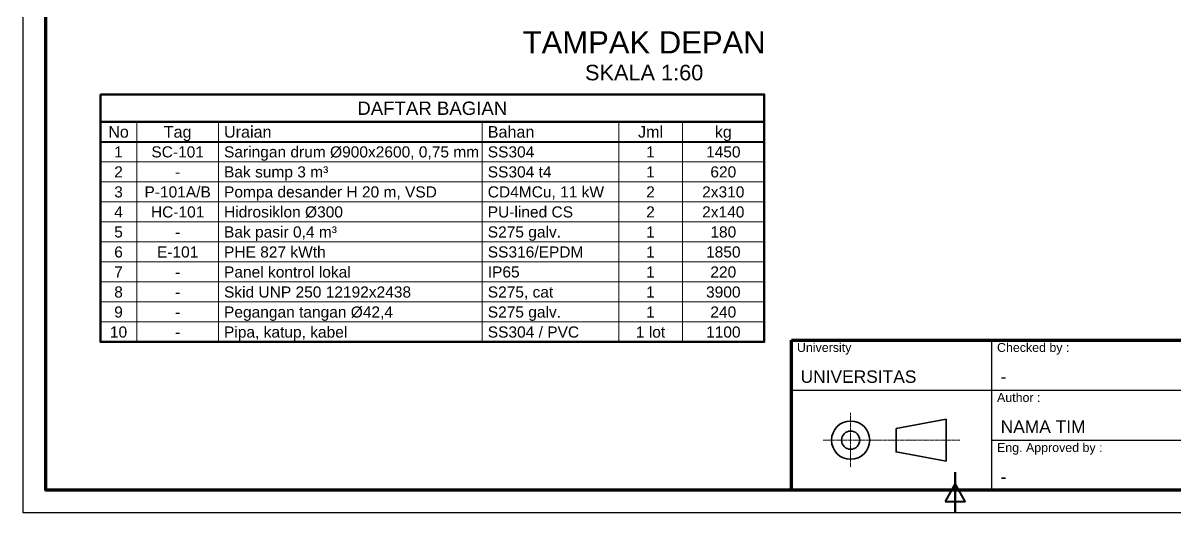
# Model space of a CAD drawing. Header units: millimetres. Extents: x 5 to 415, y 5 to 292.
# Drawn here: x 5 to 258.3, y 5 to 112.7 of the extents above; entities that cross this region are included whole.
import ezdxf
from ezdxf.enums import TextEntityAlignment as Align

# ---------------------------------------------------------------- set-up
doc = ezdxf.new("R2010")
doc.units = ezdxf.units.MM
doc.linetypes.add('DASHED', pattern=[1.524, 1.27, -0.254])
for name, color, linetype in [('PFD-BINGKAI', 7, 'Continuous'), ('PFD-TABEL', 7, 'Continuous'), ('PFD-TEKS', 7, 'Continuous')]:
    doc.layers.add(name, color=color, linetype=linetype)
doc.styles.add('PFD', font='arial.ttf')

msp = doc.modelspace()

# ---------------------------------------------------------------- linework, layer by layer
at = {"layer": 'PFD-BINGKAI', "linetype": 'Continuous', "lineweight": 30, "ltscale": 0.35}
msp.add_lwpolyline([(5, 292), (415, 292), (415, 5), (5, 5)], close=True, dxfattribs=at)
at = {"layer": 'PFD-BINGKAI', "linetype": 'Continuous', "lineweight": 80, "ltscale": 0.35}
msp.add_lwpolyline([(10, 287), (410, 287), (410, 10), (10, 10)], close=True, dxfattribs=at)
at = {"layer": 'PFD-BINGKAI', "linetype": 'Continuous', "lineweight": 70, "ltscale": 0.35}
msp.add_lwpolyline([(174, 43), (410, 43), (410, 10), (174, 10)], close=True, dxfattribs=at)
at = {"layer": 'PFD-BINGKAI', "linetype": 'Continuous', "lineweight": 30, "ltscale": 0.35}
for points in [[(218, 43), (218, 10)], [(174, 32), (270, 32)], [(218, 21), (270, 21)]]:
    msp.add_lwpolyline(points, dxfattribs=at)
at = {"layer": 'PFD-BINGKAI', "linetype": 'DASHED', "lineweight": 20, "ltscale": 0.35}
for points in [[(187, 27), (187, 15)], [(181, 21), (211, 21)]]:
    msp.add_lwpolyline(points, dxfattribs=at)
at = {"layer": 'PFD-BINGKAI', "linetype": 'Continuous', "lineweight": 35, "ltscale": 0.35}
msp.add_lwpolyline([(197, 23.6), (208, 25.6), (208, 16.4), (197, 18.4)], close=True, dxfattribs=at)
at = {"layer": 'PFD-BINGKAI', "linetype": 'Continuous', "lineweight": 50, "ltscale": 0.35}
msp.add_lwpolyline([(210, 5), (210, 14)], dxfattribs=at)
at = {"layer": 'PFD-BINGKAI', "linetype": 'Continuous', "lineweight": 40, "ltscale": 0.35}
msp.add_lwpolyline([(207.8, 7.5), (212.2, 7.5), (210, 11.5)], close=True, dxfattribs=at)
at = {"layer": 'PFD-BINGKAI', "lineweight": 35}
for radius in [4.2, 2]:
    msp.add_circle((187, 21), radius, dxfattribs=at)
at = {"layer": 'PFD-TABEL', "linetype": 'Continuous', "lineweight": 50, "ltscale": 0.35}
for points in [[(22, 97), (168, 97), (168, 91), (22, 91)], [(22, 97), (168, 97), (168, 42.6), (22, 42.6)]]:
    msp.add_lwpolyline(points, close=True, dxfattribs=at)
at = {"layer": 'PFD-TABEL', "linetype": 'Continuous', "lineweight": 15, "ltscale": 0.35}
for points in [[(30, 91), (30, 42.6)], [(48, 91), (48, 42.6)], [(106, 91), (106, 42.6)], [(136, 91), (136, 42.6)], [(150, 91), (150, 42.6)], [(22, 82.2), (168, 82.2)], [(22, 77.8), (168, 77.8)], [(22, 73.4), (168, 73.4)], [(22, 69), (168, 69)], [(22, 64.6), (168, 64.6)], [(22, 60.2), (168, 60.2)], [(22, 55.8), (168, 55.8)], [(22, 51.4), (168, 51.4)], [(22, 47), (168, 47)], [(22, 42.6), (168, 42.6)]]:
    msp.add_lwpolyline(points, dxfattribs=at)
at = {"layer": 'PFD-TABEL', "linetype": 'Continuous', "lineweight": 40, "ltscale": 0.35}
msp.add_lwpolyline([(22, 86.6), (168, 86.6)], dxfattribs=at)

# ---------------------------------------------------------------- texts
at = {"layer": 'PFD-BINGKAI', "style": 'PFD'}
for s, height, p in [('University', 1.953, (175.2, 40.4)), ('Checked by :', 1.9531, (219.2, 40.4)), ('UNIVERSITAS', 2.7343, (176, 33.6)), ('-', 2.73, (220, 33.6)), ('Author :', 1.953, (219.2, 29.4)), ('NAMA TIM', 2.734, (220, 22.6)), ('Eng. Approved by :', 1.9531, (219.2, 18.4)), ('-', 2.73, (220, 11.6))]:
    msp.add_text(s, height=height, dxfattribs=at).set_placement(p)
at = {"layer": 'PFD-TABEL', "style": 'PFD'}
for s, height, p in [('DAFTAR BAGIAN', 2.9296, (95, 92.5)), ('No', 2.539, (26, 87.5)), ('Tag', 2.539, (39, 87.5)), ('Jml', 2.539, (143, 87.5)), ('kg', 2.539, (159, 87.5)), ('1', 2.44, (26, 83.15)), ('SC-101', 2.441, (39, 83.15)), ('1', 2.44, (143, 83.15)), ('1450', 2.441, (159, 83.15)), ('2', 2.44, (26, 78.75)), ('1', 2.44, (143, 78.75)), ('620', 2.441, (159, 78.75)), ('-', 2.44, (39, 78.75)), ('3', 2.44, (26, 74.35)), ('P-101A/B', 2.441, (39, 74.35)), ('2', 2.44, (143, 74.35)), ('2x310', 2.441, (159, 74.35)), ('4', 2.44, (26, 69.95)), ('HC-101', 2.441, (39, 69.95)), ('2', 2.44, (143, 69.95)), ('2x140', 2.441, (159, 69.95)), ('5', 2.44, (26, 65.55)), ('-', 2.44, (39, 65.55)), ('1', 2.44, (143, 65.55)), ('180', 2.441, (159, 65.55)), ('6', 2.44, (26, 61.15)), ('E-101', 2.441, (39, 61.15)), ('1', 2.44, (143, 61.15)), ('1850', 2.441, (159, 61.15)), ('7', 2.44, (26, 56.75)), ('1', 2.44, (143, 56.75)), ('220', 2.441, (159, 56.75)), ('-', 2.44, (39, 56.75)), ('8', 2.44, (26, 52.35)), ('-', 2.44, (39, 52.35)), ('1', 2.44, (143, 52.35)), ('3900', 2.441, (159, 52.35)), ('9', 2.44, (26, 47.95)), ('-', 2.44, (39, 47.95)), ('1', 2.44, (143, 47.95)), ('240', 2.441, (159, 47.95)), ('10', 2.441, (26, 43.55)), ('1 lot', 2.441, (143, 43.55)), ('1100', 2.441, (159, 43.55)), ('-', 2.44, (39, 43.55))]:
    msp.add_text(s, height=height, dxfattribs=at).set_placement(p, align=Align.CENTER)
for s, height, p in [('Uraian', 2.539, (49.2, 87.5)), ('Bahan', 2.539, (107.2, 87.5)), ('Saringan drum Ø900x2600, 0,75 mm', 2.4413, (49.2, 83.15)), ('SS304', 2.441, (107.2, 83.15)), ('Bak sump 3 m³', 2.4413, (49.2, 78.75)), ('SS304 t4', 2.441, (107.2, 78.75)), ('Pompa desander H 20 m, VSD', 2.4413, (49.2, 74.35)), ('CD4MCu, 11 kW', 2.4413, (107.2, 74.35)), ('Hidrosiklon Ø300', 2.4413, (49.2, 69.95)), ('PU-lined CS', 2.4413, (107.2, 69.95)), ('Bak pasir 0,4 m³', 2.4413, (49.2, 65.55)), ('S275 galv.', 2.441, (107.2, 65.55)), ('PHE 827 kWth', 2.4413, (49.2, 61.15)), ('SS316/EPDM', 2.441, (107.2, 61.15)), ('Panel kontrol lokal', 2.4413, (49.2, 56.75)), ('IP65', 2.441, (107.2, 56.75)), ('Skid UNP 250 12192x2438', 2.4413, (49.2, 52.35)), ('S275, cat', 2.441, (107.2, 52.35)), ('Pegangan tangan Ø42,4', 2.4413, (49.2, 47.95)), ('S275 galv.', 2.441, (107.2, 47.95)), ('Pipa, katup, kabel', 2.4413, (49.2, 43.55)), ('SS304 / PVC', 2.4413, (107.2, 43.55))]:
    msp.add_text(s, height=height, dxfattribs=at).set_placement(p)
at = {"layer": 'PFD-TEKS', "style": 'PFD'}
for s, height, p in [('TAMPAK DEPAN', 4.8827, (141.6, 106)), ('SKALA 1:60', 3.418, (141.6, 100.1))]:
    msp.add_text(s, height=height, dxfattribs=at).set_placement(p, align=Align.CENTER)

doc.saveas('drawing.dxf')
